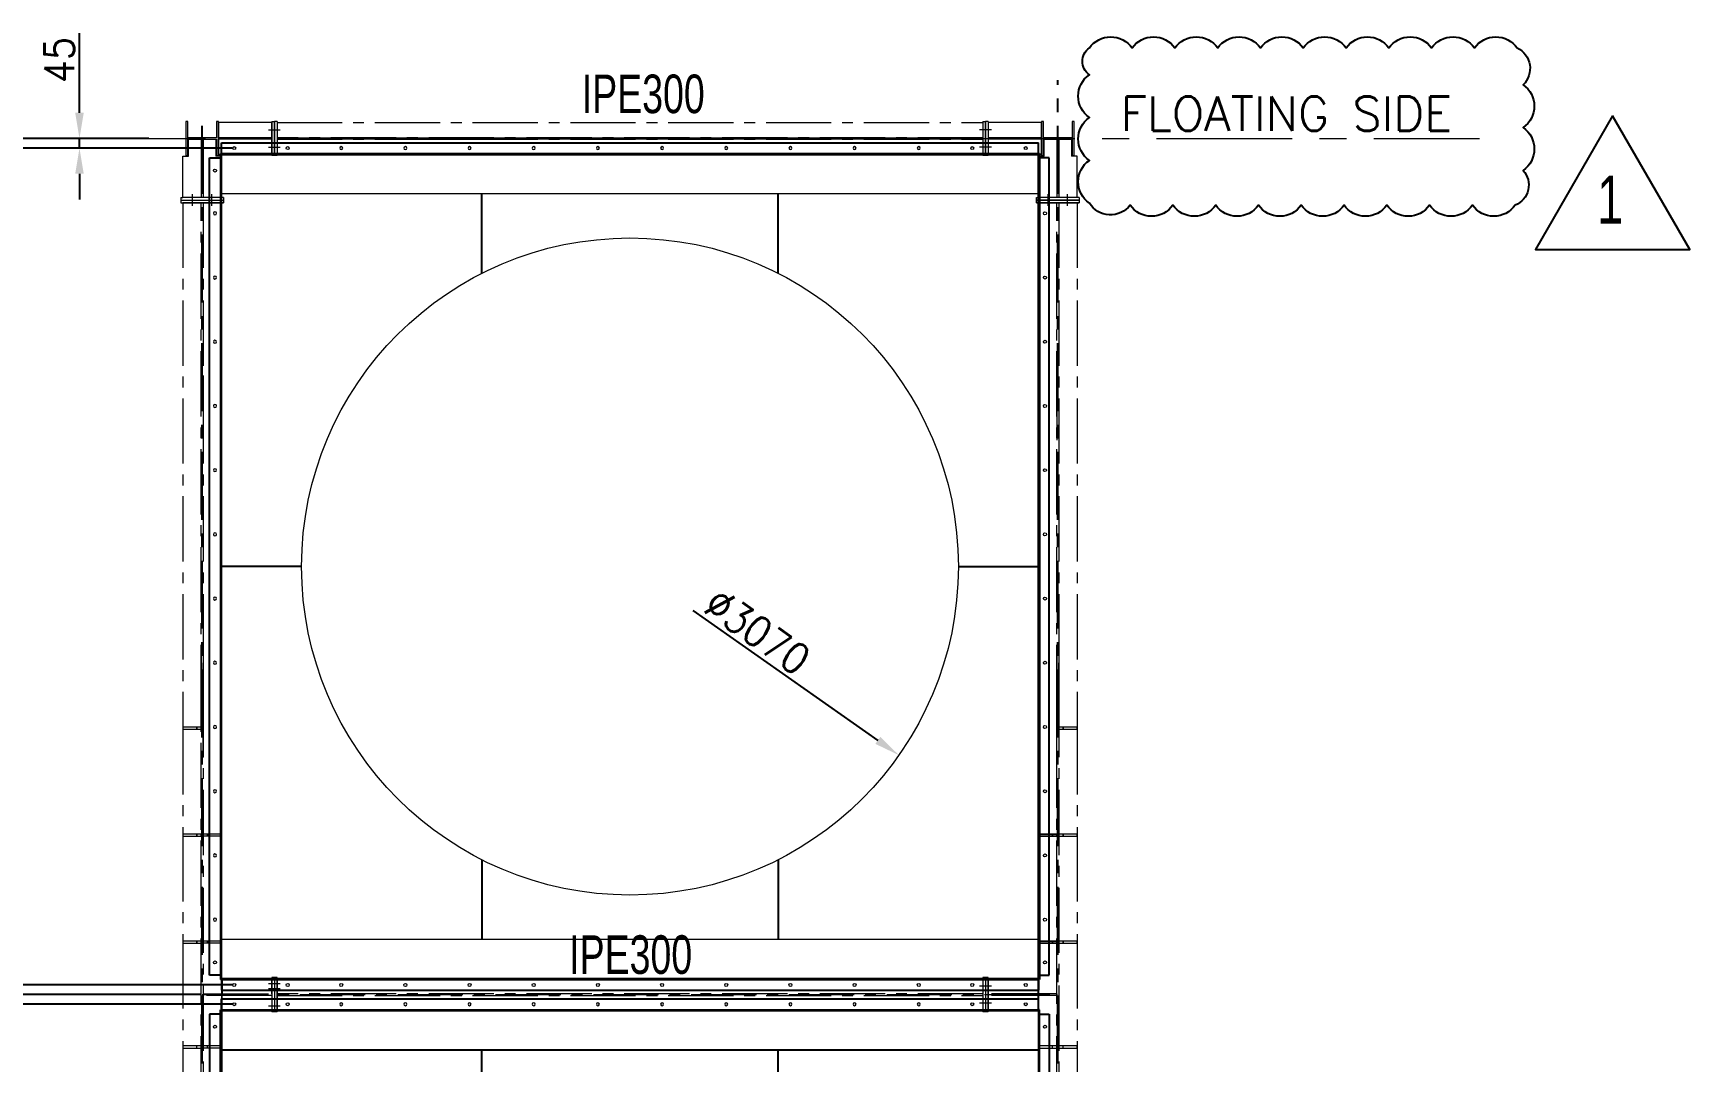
# Model space of a CAD drawing. Header units: millimetres. Extents: x 517777 to 536338, y -327622 to -292910.
# Drawn here: x 520065 to 523937, y -302596 to -300193 of the extents above; entities that cross this region are included whole.
import ezdxf
from ezdxf.enums import TextEntityAlignment as Align

# ---------------------------------------------------------------- set-up
doc = ezdxf.new("R2010")
doc.units = ezdxf.units.MM
for name, pattern in [('CENTER', [50.8, 31.75, -6.35, 6.35, -6.35]), ('CENTER2', [28.575, 19.05, -3.175, 3.175, -3.175]), ('XKITLINE00', [0]), ('XKITLINE04', [3, 0.5, -0.5, 0.5, -0.5, 0.5, -0.5])]:
    doc.linetypes.add(name, pattern=pattern)
for name, color, linetype in [('2', 3, 'CENTER'), ('CADRE', 5, 'Continuous'), ('center', 3, 'XKITLINE04'), ('CLOWD', 3, 'Continuous'), ('Comment', 1, 'Continuous')]:
    doc.layers.add(name, color=color, linetype=linetype)
for name, color, linetype, lineweight in [('Bolt', 7, 'Continuous', 0), ('Part', 2, 'Continuous', 0), ('PartMark', 3, 'Continuous', 0)]:
    doc.layers.add(name, color=color, linetype=linetype, lineweight=lineweight)
doc.styles.add('ARIAL_NARROW', font='ARIALN.TTF')
doc.styles.add('ROMANS', font='ROMANS.shx', dxfattribs={"width": 0.9})
doc.dimstyles.new('4', dxfattribs={"dimtxt": 70, "dimasz": 60, "dimexe": 3, "dimexo": 5, "dimgap": 12, "dimtad": 1, "dimdec": 0, "dimdsep": 46, "dimtxsty": 'ROMANS', "dimcen": 2.5, "dimclrd": 6, "dimclre": 6, "dimclrt": 2, "dimadec": 0, "dimazin": 0, "dimtfac": 1, "dimtdec": 0, "dimtmove": 0, "dimatfit": 3, "dimfxl": 1, "dimarcsym": 0})

# ---------------------------------------------------------------- blocks, each defined once
blk = doc.blocks.new('*D316')
at = {"layer": 'Comment', "color": 6, "lineweight": -2, "transparency": 16777216}
for p, q in [((520457.2, -302438.9), (519725, -302438.9)), ((519728, -304378.9), (519728, -302498.9)), ((520334.7, -304438.9), (519725, -304438.9))]:
    blk.add_line(p, q, dxfattribs=at)
at = {"layer": 'Comment', "color": 6, "transparency": 16777216}
for points in [[(519718, -302498.9), (519738, -302498.9), (519728, -302438.9)], [(519718, -304378.9), (519738, -304378.9), (519728, -304438.9)]]:
    blk.add_solid(points, dxfattribs=at)
at = {"layer": 'Defpoints', "color": 0, "transparency": 16777216}
for p in [(519728, -302438.9), (520462.2, -302438.9), (520339.7, -304438.9)]:
    blk.add_point(p, dxfattribs=at)
at = {"layer": 'Comment', "color": 2, "transparency": 16777216, "insert": (519681, -303438.9), "char_height": 70, "attachment_point": 5, "rotation": 90, "style": 'ROMANS'}
blk.add_mtext('4000', dxfattribs=at)
blk = doc.blocks.new('*D317')
at = {"layer": 'Comment', "color": 6, "lineweight": -2, "transparency": 16777216}
for p, q in [((520273.8, -300438.9), (519725, -300438.9)), ((519728, -302378.9), (519728, -300498.9)), ((520353.4, -302438.9), (519725, -302438.9))]:
    blk.add_line(p, q, dxfattribs=at)
at = {"layer": 'Comment', "color": 6, "transparency": 16777216}
for points in [[(519718, -300498.9), (519738, -300498.9), (519728, -300438.9)], [(519718, -302378.9), (519738, -302378.9), (519728, -302438.9)]]:
    blk.add_solid(points, dxfattribs=at)
at = {"layer": 'Defpoints', "color": 0, "transparency": 16777216}
for p in [(519728, -300438.9), (520278.8, -300438.9), (520358.4, -302438.9)]:
    blk.add_point(p, dxfattribs=at)
at = {"layer": 'Comment', "color": 2, "transparency": 16777216, "insert": (519681, -301438.9), "char_height": 70, "attachment_point": 5, "rotation": 90, "style": 'ROMANS'}
blk.add_mtext('4000', dxfattribs=at)
blk = doc.blocks.new('DSFS')
at = {"layer": 'Comment', "color": 0}
for p, q in [((486153.4, -305699.4), (486153.4, -305644.4)), ((486153.4, -305644.4), (489973.4, -305644.4)), ((489973.4, -305699.4), (489973.4, -305644.4)), ((486098.4, -309533.4), (486098.4, -305714.9)), ((486098.4, -305714.9), (486153.4, -305714.9)), ((486149.4, -305695.4), (486149.4, -309553.4)), ((486153.4, -309553.4), (486153.4, -305695.4)), ((486153.4, -305695.4), (489973.4, -305695.4)), ((486153.4, -305699.4), (489973.4, -305699.4)), ((489973.4, -309553.4), (489973.4, -305695.4)), ((490023.4, -305714.9), (489973.4, -305714.9)), ((489977.4, -305695.4), (489977.4, -309553.4)), ((490023.4, -309533.4), (490023.4, -305714.9)), ((487370.4, -306254.8), (487370.4, -305881.9)), ((488756.4, -306254.8), (488756.4, -305881.9)), ((486528.4, -307624.4), (486149.4, -307624.4)), ((489598.4, -307624.4), (489977.4, -307624.4)), ((487370.4, -308994.1), (487370.4, -309366.9)), ((488756.4, -308994.1), (488756.4, -309366.9)), ((486149.4, -309533.4), (486098.4, -309533.4)), ((486153.4, -309549.4), (489973.4, -309549.4)), ((486153.4, -309549.4), (486153.4, -309604.4)), ((489973.4, -309533.4), (490023.4, -309533.4)), ((489973.4, -309549.4), (489973.4, -309604.4)), ((486153.4, -309553.4), (486149.4, -309553.4)), ((486153.4, -309553.4), (489973.4, -309553.4)), ((486153.4, -309604.4), (489973.4, -309604.4)), ((489977.4, -309553.4), (489973.4, -309553.4)), ((486149.4, -313553.4), (486149.4, -309695.4)), ((486153.4, -309695.4), (486149.4, -309695.4)), ((486153.4, -309699.4), (486153.4, -309644.4)), ((486153.4, -309644.4), (489973.4, -309644.4)), ((486153.4, -309695.4), (486153.4, -313553.4)), ((486153.4, -309695.4), (489973.4, -309695.4)), ((486153.4, -309699.4), (489973.4, -309699.4)), ((489973.4, -309695.4), (489973.4, -313553.4)), ((489977.4, -309695.4), (489973.4, -309695.4)), ((489977.4, -313553.4), (489977.4, -309695.4)), ((486149.4, -309715.4), (486098.4, -309715.4)), ((486098.4, -309715.4), (486098.4, -313533.9)), ((489973.4, -309715.4), (490023.4, -309715.4)), ((490023.4, -309715.4), (490023.4, -313533.9)), ((486149.4, -309881.9), (489977.4, -309881.9)), ((487370.4, -310254.8), (487370.4, -309881.9)), ((488756.4, -310254.8), (488756.4, -309881.9)), ((486528.4, -311624.4), (486149.4, -311624.4)), ((489598.4, -311624.4), (489977.4, -311624.4)), ((487370.4, -312994.1), (487370.4, -313366.9)), ((488756.4, -312994.1), (488756.4, -313366.9)), ((486098.4, -313533.9), (486153.4, -313533.9)), ((486153.4, -313553.4), (486149.4, -313553.4)), ((486153.4, -313549.4), (489973.4, -313549.4)), ((486153.4, -313549.4), (486153.4, -313604.4)), ((486153.4, -313553.4), (489973.4, -313553.4)), ((490023.4, -313533.9), (489973.4, -313533.9)), ((489973.4, -313549.4), (489973.4, -313604.4)), ((486153.4, -313604.4), (489973.4, -313604.4))]:
    blk.add_line(p, q, dxfattribs=at)
at = {"layer": 'Part', "linetype": 'XKITLINE00', "lineweight": 0}
blk.add_line((486389.4, -309549.4), (486156.4, -309549.4), dxfattribs=at)
blk.add_line((486389.4, -309549.4), (486156.4, -309549.4), dxfattribs=at)
at = {"layer": 'Part', "color": 7, "linetype": 'ByBlock'}
for points in [[(489977.4, -305881.9), (489977.4, -309366.9), (486149.4, -309366.9), (486149.4, -305881.9)], [(489977.4, -313366.9), (489977.4, -309881.9), (486149.4, -309881.9), (486149.4, -313366.9)]]:
    blk.add_lwpolyline(points, close=True, dxfattribs=at)
for centre in [(488063.4, -307624.4), (488063.4, -311624.4)]:
    blk.add_circle(centre, 1535, dxfattribs=at)
blk = doc.blocks.new('*D320')
at = {"layer": 'Comment', "color": 6, "lineweight": -2, "transparency": 16777216}
blk.add_line((521606.7, -301542), (522039, -301845.1), dxfattribs=at)
at = {"layer": 'Comment', "color": 6, "transparency": 16777216}
blk.add_solid([(522044.8, -301836.9), (522033.3, -301853.2), (522088.2, -301879.5)], dxfattribs=at)
at = {"layer": 'Defpoints', "color": 0, "transparency": 16777216}
for p in [(520831.3, -300998.3), (522088.2, -301879.5)]:
    blk.add_point(p, dxfattribs=at)
at = {"layer": 'Comment', "color": 2, "transparency": 16777216, "insert": (521757.7, -301590.4), "char_height": 70, "attachment_point": 5, "rotation": 324.9671, "style": 'ROMANS'}
blk.add_mtext('∅3070', dxfattribs=at)
blk = doc.blocks.new('*U334')
at = {"layer": 'Part', "color": 7, "linetype": 'ByBlock'}
blk.add_circle((0, 0), 3.5, dxfattribs=at)
blk = doc.blocks.new('*U335')
at = {"layer": 'Part', "color": 0, "linetype": 'ByBlock', "lineweight": -2}
for p in [(0, 0), (150, 0), (300, 0), (450, 0), (600, 0), (750, 0), (900, 0), (1050, 0), (1200, 0), (1350, 0)]:
    blk.add_blockref('*U334', p, dxfattribs=at)
blk = doc.blocks.new('*U336')
at = {"layer": 'Part', "color": 7, "linetype": 'ByBlock'}
blk.add_circle((0, 0), 3.5, dxfattribs=at)
blk = doc.blocks.new('*U337')
at = {"layer": 'Part', "color": 0, "linetype": 'ByBlock', "lineweight": -2}
for p in [(0, 0), (150, 0), (300, 0), (450, 0), (600, 0), (750, 0), (900, 0), (1050, 0), (1200, 0), (1350, 0)]:
    blk.add_blockref('*U336', p, dxfattribs=at)
blk = doc.blocks.new('*U338')
at = {"layer": 'Part', "color": 7, "linetype": 'ByBlock'}
blk.add_circle((0, 0), 3.5, dxfattribs=at)
blk = doc.blocks.new('*U339')
at = {"layer": 'Part', "color": 0, "linetype": 'ByBlock', "lineweight": -2}
for p in [(0, 0), (150, 0), (300, 0), (450, 0), (600, 0), (750, 0), (900, 0), (1050, 0), (1200, 0), (1350, 0)]:
    blk.add_blockref('*U338', p, dxfattribs=at)
blk = doc.blocks.new('*U344')
at = {"layer": 'Part', "color": 7, "linetype": 'ByBlock'}
blk.add_circle((0, 0), 3.5, dxfattribs=at)
blk = doc.blocks.new('*U329')
at = {"layer": 'Part', "color": 0, "linetype": 'ByBlock', "lineweight": -2}
for p in [(0, 1650), (0, 1500), (0, 1350), (0, 1200), (0, 1050), (0, 900), (0, 750), (0, 600), (0, 450), (0, 300), (0, 150), (0, 0)]:
    blk.add_blockref('*U344', p, dxfattribs=at)
blk = doc.blocks.new('*U342')
at = {"layer": 'Part', "color": 7, "linetype": 'ByBlock'}
blk.add_circle((0, 0), 3.5, dxfattribs=at)
blk = doc.blocks.new('*U343')
at = {"layer": 'Part', "color": 0, "linetype": 'ByBlock', "lineweight": -2}
for p in [(0, 1650), (0, 1500), (0, 1350), (0, 1200), (0, 1050), (0, 900), (0, 750), (0, 600), (0, 450), (0, 300), (0, 150), (0, 0)]:
    blk.add_blockref('*U342', p, dxfattribs=at)
blk = doc.blocks.new('*D346')
at = {"layer": 'Comment', "color": 6, "lineweight": -2, "transparency": 16777216}
for p, q in [((520529.7, -302461.4), (519965.9, -302461.4)), ((519968.9, -304356.4), (519968.9, -302521.4)), ((520526.2, -304416.4), (519965.9, -304416.4))]:
    blk.add_line(p, q, dxfattribs=at)
at = {"layer": 'Comment', "color": 6, "transparency": 16777216}
for points in [[(519958.9, -302521.4), (519978.9, -302521.4), (519968.9, -302461.4)], [(519958.9, -304356.4), (519978.9, -304356.4), (519968.9, -304416.4)]]:
    blk.add_solid(points, dxfattribs=at)
at = {"layer": 'Defpoints', "color": 0, "transparency": 16777216}
for p in [(519968.9, -302461.4), (520534.7, -302461.4), (520531.2, -304416.4)]:
    blk.add_point(p, dxfattribs=at)
at = {"layer": 'Comment', "color": 2, "transparency": 16777216, "insert": (519921.9, -303438.9), "char_height": 70, "attachment_point": 5, "rotation": 90, "style": 'ROMANS'}
blk.add_mtext('HOLES TO HOLES DIM.=3910', dxfattribs=at)
blk = doc.blocks.new('*D347')
at = {"layer": 'Comment', "color": 6, "lineweight": -2, "transparency": 16777216}
for p, q in [((519968.9, -302356.4), (519968.9, -302296.4)), ((520529.7, -302416.4), (519965.9, -302416.4)), ((519968.9, -302461.4), (519968.9, -302416.4)), ((520529.7, -302461.4), (519965.9, -302461.4)), ((519968.9, -302521.4), (519968.9, -302581.4))]:
    blk.add_line(p, q, dxfattribs=at)
at = {"layer": 'Comment', "color": 6, "transparency": 16777216}
for points in [[(519958.9, -302356.4), (519978.9, -302356.4), (519968.9, -302416.4)], [(519958.9, -302521.4), (519978.9, -302521.4), (519968.9, -302461.4)]]:
    blk.add_solid(points, dxfattribs=at)
at = {"layer": 'Defpoints', "color": 0, "transparency": 16777216}
for p in [(519968.9, -302416.4), (520534.7, -302416.4), (520534.7, -302461.4)]:
    blk.add_point(p, dxfattribs=at)
at = {"layer": 'Comment', "color": 2, "transparency": 16777216, "insert": (519921.9, -302438.9), "char_height": 70, "attachment_point": 5, "rotation": 90, "style": 'ROMANS'}
blk.add_mtext('90', dxfattribs=at)
blk = doc.blocks.new('*D348')
at = {"layer": 'Comment', "color": 6, "lineweight": -2, "transparency": 16777216}
for p, q in [((520529.7, -300461.4), (519965.9, -300461.4)), ((519968.9, -302356.4), (519968.9, -300521.4)), ((520529.7, -302416.4), (519965.9, -302416.4))]:
    blk.add_line(p, q, dxfattribs=at)
at = {"layer": 'Comment', "color": 6, "transparency": 16777216}
for points in [[(519958.9, -300521.4), (519978.9, -300521.4), (519968.9, -300461.4)], [(519958.9, -302356.4), (519978.9, -302356.4), (519968.9, -302416.4)]]:
    blk.add_solid(points, dxfattribs=at)
at = {"layer": 'Defpoints', "color": 0, "transparency": 16777216}
for p in [(519968.9, -300461.4), (520534.7, -300461.4), (520534.7, -302416.4)]:
    blk.add_point(p, dxfattribs=at)
at = {"layer": 'Comment', "color": 2, "transparency": 16777216, "insert": (519921.9, -301438.9), "char_height": 70, "attachment_point": 5, "rotation": 90, "style": 'ROMANS'}
blk.add_mtext('HOLES TO HOLES DIM.=3910', dxfattribs=at)
blk = doc.blocks.new('*D349')
at = {"layer": 'Comment', "color": 6, "lineweight": -2, "transparency": 16777216}
for p, q in [((520173, -300378.9), (520173, -300192.9)), ((520335.1, -300438.9), (520170, -300438.9)), ((520173, -300461.4), (520173, -300438.9)), ((520529.7, -300461.4), (520170, -300461.4)), ((520173, -300521.4), (520173, -300581.4))]:
    blk.add_line(p, q, dxfattribs=at)
at = {"layer": 'Comment', "color": 6, "transparency": 16777216}
for points in [[(520163, -300378.9), (520183, -300378.9), (520173, -300438.9)], [(520163, -300521.4), (520183, -300521.4), (520173, -300461.4)]]:
    blk.add_solid(points, dxfattribs=at)
at = {"layer": 'Defpoints', "color": 0, "transparency": 16777216}
for p in [(520173, -300438.9), (520340.1, -300438.9), (520534.7, -300461.4)]:
    blk.add_point(p, dxfattribs=at)
at = {"layer": 'Comment', "color": 2, "transparency": 16777216, "insert": (520126, -300255.9), "char_height": 70, "attachment_point": 5, "rotation": 90, "style": 'ROMANS'}
blk.add_mtext('45', dxfattribs=at)

msp = doc.modelspace()

# ---------------------------------------------------------------- linework, layer by layer
at = {"color": 2}
msp.add_lwpolyline([(522533.38, -300227.5, -0.5205671), (522633.38, -300227.5, -0.5205671), (522733.38, -300227.5, -0.5205671), (522833.38, -300227.5, -0.5205671), (522933.38, -300227.5, -0.5205671), (523033.38, -300227.5, -0.5205671), (523133.38, -300227.5, -0.5205671), (523233.38, -300227.5, -0.5205671), (523333.38, -300227.5, -0.5205671), (523433.38, -300227.5, -0.5205671), (523533.38, -300227.5, -0.5205671), (523547.4, -300313.47, -0.5205671), (523547.4, -300413.47, -0.5205671), (523547.4, -300513.47, -0.5205671), (523528.67, -300594.74, -0.5205671), (523428.67, -300594.74, -0.5205671), (523328.67, -300594.74, -0.5205671), (523228.67, -300594.74, -0.5205671), (523128.67, -300594.74, -0.5205671), (523028.67, -300594.74, -0.5205671), (522928.67, -300594.74, -0.5205671), (522828.67, -300594.74, -0.5205671), (522728.67, -300594.74, -0.5205671), (522628.67, -300594.74, -0.5205671), (522533.38, -300590.03, -0.5205671), (522533.38, -300490.03, -0.5205671), (522533.38, -300390.03, -0.5205671), (522533.38, -300290.03, -0.5205671)], format="xyb", close=True, dxfattribs=at)
at = {"color": 2, "ltscale": 200}
msp.add_lwpolyline([(523756.56, -300385.92), (523576.12, -300698.44), (523937, -300698.44)], close=True, dxfattribs=at)
at = {"layer": '2', "color": 3, "ltscale": 5}
for p, q in [((522459.72, -305140.03), (522459.72, -300302.74)), ((520459.72, -305140.03), (520459.72, -300386.41))]:
    msp.add_line(p, q, dxfattribs=at)
at = {"layer": 'Bolt', "color": 3, "linetype": 'CENTER2', "lineweight": 0, "ltscale": 8}
for p, q in [((520614.97, -300418.92), (520642.47, -300418.92)), ((520614.97, -300418.92), (520642.47, -300418.92)), ((520614.97, -300418.92), (520642.47, -300418.92)), ((520614.97, -300418.92), (520642.47, -300418.92)), ((520614.97, -300418.92), (520642.47, -300418.92)), ((520614.97, -300418.92), (520642.47, -300418.92)), ((522304.47, -300418.92), (522276.97, -300418.92)), ((522304.47, -300418.92), (522276.97, -300418.92)), ((522304.47, -300418.92), (522276.97, -300418.92)), ((522304.47, -300418.92), (522276.97, -300418.92)), ((522304.47, -300418.92), (522276.97, -300418.92)), ((522304.47, -300418.92), (522276.97, -300418.92)), ((520614.97, -300458.92), (520642.47, -300458.92)), ((520614.97, -300458.92), (520642.47, -300458.92)), ((520614.97, -300458.92), (520642.47, -300458.92)), ((520614.97, -300458.92), (520642.47, -300458.92)), ((520614.97, -300458.92), (520642.47, -300458.92)), ((520614.97, -300458.92), (520642.47, -300458.92)), ((522304.47, -300458.92), (522276.97, -300458.92)), ((522304.47, -300458.92), (522276.97, -300458.92)), ((522304.47, -300458.92), (522276.97, -300458.92)), ((522304.47, -300458.92), (522276.97, -300458.92)), ((522304.47, -300458.92), (522276.97, -300458.92)), ((522304.47, -300458.92), (522276.97, -300458.92)), ((522304.47, -300458.92), (522276.97, -300458.92)), ((522304.47, -300458.92), (522276.97, -300458.92)), ((522304.47, -300458.92), (522276.97, -300458.92)), ((522304.47, -300458.92), (522276.97, -300458.92)), ((522304.47, -300458.92), (522276.97, -300458.92)), ((522304.47, -300458.92), (522276.97, -300458.92)), ((520437.22, -300596.67), (520437.22, -300569.17)), ((520437.22, -300596.67), (520437.22, -300569.17)), ((520437.22, -300596.67), (520437.22, -300569.17)), ((520482.22, -300596.67), (520482.22, -300569.17)), ((520482.22, -300596.67), (520482.22, -300569.17)), ((520482.22, -300596.67), (520482.22, -300569.17)), ((522437.22, -300596.67), (522437.22, -300569.17)), ((522437.22, -300596.67), (522437.22, -300569.17)), ((522437.22, -300596.67), (522437.22, -300569.17)), ((522437.22, -300596.67), (522437.22, -300569.17)), ((522437.22, -300596.67), (522437.22, -300569.17)), ((522437.22, -300596.67), (522437.22, -300569.17)), ((522482.22, -300596.67), (522482.22, -300569.17)), ((522482.22, -300596.67), (522482.22, -300569.17)), ((522482.22, -300596.67), (522482.22, -300569.17)), ((522482.22, -300596.67), (522482.22, -300569.17)), ((522482.22, -300596.67), (522482.22, -300569.17)), ((522482.22, -300596.67), (522482.22, -300569.17)), ((520614.97, -302412.92), (520642.47, -302412.92)), ((520614.97, -302412.92), (520642.47, -302412.92)), ((520614.97, -302412.92), (520642.47, -302412.92)), ((522304.47, -302418.92), (522276.97, -302418.92)), ((522304.47, -302418.92), (522276.97, -302418.92)), ((522304.47, -302418.92), (522276.97, -302418.92)), ((522304.47, -302418.92), (522276.97, -302418.92)), ((522304.47, -302418.92), (522276.97, -302418.92)), ((522304.47, -302418.92), (522276.97, -302418.92)), ((520614.97, -302424.92), (520642.47, -302424.92)), ((520614.97, -302424.92), (520642.47, -302424.92)), ((520614.97, -302424.92), (520642.47, -302424.92)), ((522304.47, -302458.92), (522276.97, -302458.92)), ((522304.47, -302458.92), (522276.97, -302458.92)), ((522304.47, -302458.92), (522276.97, -302458.92)), ((520614.97, -302464.92), (520642.47, -302464.92)), ((520614.97, -302464.92), (520642.47, -302464.92)), ((520614.97, -302464.92), (520642.47, -302464.92))]:
    msp.add_line(p, q, dxfattribs=at)
at = {"layer": 'center', "linetype": 'CENTER', "lineweight": 13, "ltscale": 10}
msp.add_line((519642.02, -300438.92), (523445.1, -300438.92), dxfattribs=at)
at = {"layer": 'center', "color": 3, "linetype": 'CENTER2', "lineweight": 13, "ltscale": 8}
msp.add_line((520459.72, -302438.92), (522459.72, -302438.92), dxfattribs=at)
at = {"layer": 'Comment', "color": 3, "linetype": 'CENTER2', "ltscale": 8}
for p, q in [((520504.72, -300474.42), (520502.72, -300474.42)), ((522414.72, -300474.42), (522416.72, -300474.42)), ((522414.72, -302476.42), (522414.72, -302448.92))]:
    msp.add_line(p, q, dxfattribs=at)
at = {"layer": 'Part', "color": 3, "linetype": 'CENTER2', "lineweight": 0, "ltscale": 8}
for p, q in [((520426.22, -300398.92), (520421.72, -300398.92)), ((520421.72, -300398.92), (520421.72, -300478.92)), ((520426.22, -300437.42), (520426.22, -300398.92)), ((520493.22, -300398.92), (520493.22, -300437.42)), ((520497.72, -300398.92), (520493.22, -300398.92)), ((520497.72, -300478.92), (520497.72, -300398.92)), ((520497.72, -300401.42), (520497.72, -300476.42)), ((520622.72, -300401.42), (520497.72, -300401.42)), ((520622.72, -300398.92), (520622.72, -300401.42)), ((520622.72, -300398.92), (520628.72, -300398.92)), ((520622.72, -300401.42), (520622.72, -300476.42)), ((520622.72, -300476.42), (520622.72, -300401.42)), ((520634.72, -300398.92), (520628.72, -300398.92)), ((520628.72, -300478.92), (520628.72, -300398.92)), ((520628.72, -300398.92), (520628.72, -300478.92)), ((520634.72, -300398.92), (520634.72, -300478.92)), ((520634.72, -300398.92), (520634.72, -300401.42)), ((520634.72, -300401.42), (522284.72, -300401.42)), ((520634.72, -300401.42), (520634.72, -300476.42)), ((522284.72, -300398.92), (522284.72, -300401.42)), ((522284.72, -300398.92), (522290.72, -300398.92)), ((522284.72, -300401.42), (522284.72, -300476.42)), ((522296.72, -300398.92), (522290.72, -300398.92)), ((522290.72, -300478.92), (522290.72, -300398.92)), ((522290.72, -300398.92), (522290.72, -300478.92)), ((522296.72, -300398.92), (522296.72, -300401.42)), ((522296.72, -300401.42), (522296.72, -300476.42)), ((522421.72, -300401.42), (522296.72, -300401.42)), ((522296.72, -300401.42), (522296.72, -300476.42)), ((522426.22, -300398.92), (522421.72, -300398.92)), ((522421.72, -300398.92), (522421.72, -300478.92)), ((522421.72, -300476.42), (522421.72, -300401.42)), ((522426.22, -300437.42), (522426.22, -300398.92)), ((522493.22, -300398.92), (522493.22, -300437.42)), ((522497.72, -300398.92), (522493.22, -300398.92)), ((522497.72, -300478.92), (522497.72, -300398.92)), ((520493.22, -300437.42), (520426.22, -300437.42)), ((520426.22, -300478.92), (520426.22, -300440.42)), ((520426.22, -300440.42), (520493.22, -300440.42)), ((520427.72, -300480.42), (520427.72, -300440.42)), ((520427.72, -300440.42), (520491.72, -300440.42)), ((520457.22, -300440.42), (520457.22, -300576.92)), ((520462.22, -300440.42), (520462.22, -300576.92)), ((520491.72, -300440.42), (520491.72, -300480.42)), ((520493.22, -300440.42), (520493.22, -300478.92)), ((520622.72, -300437.15), (520497.72, -300437.15)), ((520622.72, -300440.7), (520497.72, -300440.7)), ((522284.72, -300437.15), (520634.72, -300437.15)), ((520634.72, -300437.15), (522284.72, -300437.15)), ((520634.72, -300440.7), (522284.72, -300440.7)), ((522284.72, -300440.7), (520634.72, -300440.7)), ((521014.56, -300440.7), (521165.37, -300440.7)), ((522421.72, -300437.15), (522296.72, -300437.15)), ((522421.72, -300440.7), (522296.72, -300440.7)), ((522493.22, -300437.42), (522426.22, -300437.42)), ((522426.22, -300478.92), (522426.22, -300440.42)), ((522426.22, -300440.42), (522493.22, -300440.42)), ((522427.72, -300480.42), (522427.72, -300440.42)), ((522427.72, -300440.42), (522491.72, -300440.42)), ((522457.22, -300440.42), (522457.22, -300576.92)), ((522462.22, -300440.42), (522462.22, -300576.92)), ((522491.72, -300440.42), (522491.72, -300480.42)), ((522493.22, -300440.42), (522493.22, -300478.92)), ((520414.72, -300576.92), (520414.72, -300480.42)), ((520414.72, -300480.42), (520427.72, -300480.42)), ((520421.72, -300478.92), (520426.22, -300478.92)), ((520504.72, -300480.42), (520491.72, -300480.42)), ((520493.22, -300478.92), (520497.72, -300478.92)), ((520497.72, -300476.42), (520622.72, -300476.42)), ((520504.72, -300576.92), (520504.72, -300480.42)), ((520622.72, -300478.92), (520622.72, -300476.42)), ((520628.72, -300478.92), (520622.72, -300478.92)), ((520628.72, -300476.42), (522284.72, -300476.42)), ((520634.72, -300478.92), (520628.72, -300478.92)), ((521014.56, -300476.42), (520634.72, -300476.42)), ((520634.72, -300476.42), (520634.72, -300478.92)), ((521129.65, -300476.42), (521014.56, -300476.42)), ((521129.65, -300476.42), (521014.56, -300476.42)), ((521789.79, -300476.42), (521129.65, -300476.42)), ((521789.79, -300476.42), (521129.65, -300476.42)), ((522284.72, -300476.42), (521904.88, -300476.42)), ((522284.72, -300476.42), (521904.88, -300476.42)), ((522284.72, -300478.92), (522284.72, -300476.42)), ((522284.72, -300478.92), (522284.72, -300476.42)), ((522290.72, -300478.92), (522284.72, -300478.92)), ((522290.72, -300478.92), (522284.72, -300478.92)), ((522296.72, -300478.92), (522290.72, -300478.92)), ((522296.72, -300478.92), (522290.72, -300478.92)), ((522296.72, -300476.42), (522421.72, -300476.42)), ((522296.72, -300476.42), (522296.72, -300478.92)), ((522296.72, -300476.42), (522296.72, -300478.92)), ((522414.72, -300576.92), (522414.72, -300480.42)), ((522414.72, -300480.42), (522427.72, -300480.42)), ((522421.72, -300478.92), (522426.22, -300478.92)), ((522504.72, -300480.42), (522491.72, -300480.42)), ((522493.22, -300478.92), (522497.72, -300478.92)), ((522504.72, -300576.92), (522504.72, -300480.42)), ((520409.72, -300576.92), (520414.72, -300576.92)), ((520409.72, -300576.92), (520409.72, -300582.92)), ((520409.72, -300582.92), (520509.72, -300582.92)), ((520409.72, -300582.92), (520509.72, -300582.92)), ((520409.72, -300582.92), (520409.72, -300588.92)), ((520409.72, -300588.92), (520414.72, -300588.92)), ((520504.72, -300576.92), (520414.72, -300576.92)), ((520504.72, -300576.92), (520414.72, -300576.92)), ((520414.72, -300588.92), (520414.72, -301813.9)), ((520504.72, -300588.92), (520414.72, -300588.92)), ((520457.22, -304288.92), (520457.22, -300588.92)), ((520462.22, -300588.92), (520462.22, -304288.92)), ((520509.72, -300576.92), (520504.72, -300576.92)), ((520504.72, -300588.92), (520504.72, -300993.03)), ((520504.72, -300588.92), (520504.72, -302063.9)), ((520504.72, -300993.03), (520504.72, -300588.92)), ((520509.72, -300588.92), (520504.72, -300588.92)), ((520509.72, -300576.92), (520509.72, -300582.92)), ((520509.72, -300582.92), (520509.72, -300588.92)), ((522409.72, -300582.92), (522409.72, -300576.92)), ((522409.72, -300576.92), (522414.72, -300576.92)), ((522409.72, -300582.92), (522409.72, -300576.92)), ((522409.72, -300588.92), (522409.72, -300582.92)), ((522409.72, -300582.92), (522509.72, -300582.92)), ((522509.72, -300582.92), (522409.72, -300582.92)), ((522409.72, -300588.92), (522409.72, -300582.92)), ((522414.72, -300588.92), (522409.72, -300588.92)), ((522504.72, -300576.92), (522414.72, -300576.92)), ((522504.72, -300576.92), (522414.72, -300576.92)), ((522414.72, -300588.92), (522414.72, -300993.03)), ((522414.72, -300588.92), (522414.72, -302063.9)), ((522414.72, -300993.03), (522414.72, -300588.92)), ((522504.72, -300588.92), (522414.72, -300588.92)), ((522457.22, -304288.92), (522457.22, -300588.92)), ((522462.22, -300588.92), (522462.22, -304288.92)), ((522509.72, -300576.92), (522504.72, -300576.92)), ((522504.72, -300588.92), (522504.72, -301813.9)), ((522509.72, -300588.92), (522504.72, -300588.92)), ((522509.72, -300576.92), (522509.72, -300582.92)), ((522509.72, -300582.92), (522509.72, -300588.92)), ((520462.22, -300993.03), (520462.22, -301143.85)), ((520462.22, -300993.03), (520462.22, -301143.85)), ((520504.72, -301101.35), (520504.72, -300993.03)), ((522414.72, -301101.35), (522414.72, -300993.03)), ((522457.22, -300993.03), (522457.22, -301143.85)), ((520504.72, -301776.5), (520504.72, -301101.35)), ((522414.72, -301101.35), (522414.72, -301776.5)), ((522414.72, -301776.5), (522414.72, -301101.35)), ((520457.22, -301816.4), (520457.22, -301644.12)), ((520457.22, -301644.12), (520462.22, -301644.12)), ((520462.22, -301644.12), (520457.22, -301644.12)), ((520457.22, -301644.12), (520457.22, -301816.4)), ((520462.22, -301644.12), (520462.22, -301816.4)), ((520462.22, -301816.4), (520462.22, -301644.12)), ((522457.22, -301816.4), (522457.22, -301644.12)), ((522457.22, -301644.12), (522462.22, -301644.12)), ((522462.22, -301644.12), (522457.22, -301644.12)), ((522457.22, -301644.12), (522457.22, -301816.4)), ((522462.22, -301644.12), (522462.22, -301816.4)), ((522462.22, -301816.4), (522462.22, -301644.12)), ((520457.22, -301719.62), (520462.22, -301719.62)), ((520457.22, -301719.62), (520462.22, -301719.62)), ((522457.22, -301719.62), (522462.22, -301719.62)), ((522457.22, -301719.62), (522462.22, -301719.62)), ((520462.22, -301884.81), (520462.22, -301734)), ((520462.22, -301884.81), (520462.22, -301734)), ((522457.22, -301884.81), (522457.22, -301734)), ((520504.72, -301884.81), (520504.72, -301776.5)), ((520414.72, -301813.9), (520414.72, -301818.9)), ((520457.22, -301813.9), (520414.72, -301813.9)), ((520414.72, -301813.9), (520414.72, -301818.9)), ((520414.72, -301818.9), (520414.72, -302063.9)), ((520414.72, -301818.9), (520457.22, -301818.9)), ((520447.22, -301818.9), (520447.22, -301813.9)), ((520447.22, -301813.9), (520447.22, -301818.9)), ((520457.22, -301813.9), (520457.22, -301818.9)), ((520457.22, -301818.9), (520457.22, -301813.9)), ((520462.22, -301816.4), (520457.22, -301816.4)), ((520457.22, -301816.4), (520462.22, -301816.4)), ((522462.22, -301816.4), (522457.22, -301816.4)), ((522457.22, -301816.4), (522462.22, -301816.4)), ((522504.72, -301813.9), (522462.22, -301813.9)), ((522462.22, -301813.9), (522462.22, -301818.9)), ((522462.22, -301818.9), (522462.22, -301813.9)), ((522462.22, -301818.9), (522504.72, -301818.9)), ((522472.22, -301818.9), (522472.22, -301813.9)), ((522472.22, -301813.9), (522472.22, -301818.9)), ((522504.72, -301813.9), (522504.72, -301818.9)), ((522504.72, -301818.9), (522504.72, -301813.9)), ((522504.72, -301818.9), (522504.72, -302063.9)), ((520504.72, -301884.81), (520504.72, -302063.9)), ((520504.72, -302063.9), (520504.72, -301884.81)), ((522414.72, -302063.9), (522414.72, -301884.81)), ((520414.72, -302063.9), (520414.72, -302068.9)), ((520457.22, -302063.9), (520414.72, -302063.9)), ((520414.72, -302063.9), (520414.72, -302068.9)), ((520414.72, -302068.9), (520414.72, -302313.9)), ((520414.72, -302068.9), (520457.22, -302068.9)), ((520447.22, -302068.9), (520447.22, -302063.9)), ((520447.22, -302063.9), (520447.22, -302068.9)), ((520457.22, -302063.9), (520457.22, -302068.9)), ((520457.22, -302068.9), (520457.22, -302063.9)), ((520504.72, -302063.9), (520462.22, -302063.9)), ((520462.22, -302063.9), (520462.22, -302068.9)), ((520504.72, -302063.9), (520462.22, -302063.9)), ((520462.22, -302068.9), (520462.22, -302063.9)), ((520504.72, -302068.9), (520462.22, -302068.9)), ((520504.72, -302068.9), (520462.22, -302068.9)), ((520472.22, -302068.9), (520472.22, -302063.9)), ((520472.22, -302063.9), (520472.22, -302068.9)), ((520504.72, -302063.9), (520504.72, -302068.9)), ((520504.72, -302063.9), (520504.72, -302068.9)), ((520504.72, -302068.9), (520504.72, -302063.9)), ((520504.72, -302068.9), (520504.72, -302063.9)), ((520504.72, -302068.9), (520504.72, -302313.9)), ((520504.72, -302313.9), (520504.72, -302068.9)), ((522414.72, -302063.9), (522414.72, -302068.9)), ((522457.22, -302063.9), (522414.72, -302063.9)), ((522414.72, -302063.9), (522414.72, -302068.9)), ((522414.72, -302068.9), (522414.72, -302063.9)), ((522414.72, -302063.9), (522457.22, -302063.9)), ((522414.72, -302068.9), (522414.72, -302063.9)), ((522414.72, -302068.9), (522414.72, -302313.9)), ((522414.72, -302068.9), (522457.22, -302068.9)), ((522414.72, -302313.9), (522414.72, -302068.9)), ((522457.22, -302068.9), (522414.72, -302068.9)), ((522447.22, -302068.9), (522447.22, -302063.9)), ((522447.22, -302063.9), (522447.22, -302068.9)), ((522457.22, -302068.9), (522457.22, -302063.9)), ((522457.22, -302063.9), (522457.22, -302068.9)), ((522504.72, -302063.9), (522462.22, -302063.9)), ((522462.22, -302063.9), (522462.22, -302068.9)), ((522462.22, -302068.9), (522462.22, -302063.9)), ((522462.22, -302068.9), (522504.72, -302068.9)), ((522472.22, -302068.9), (522472.22, -302063.9)), ((522472.22, -302063.9), (522472.22, -302068.9)), ((522504.72, -302063.9), (522504.72, -302068.9)), ((522504.72, -302068.9), (522504.72, -302063.9)), ((522504.72, -302068.9), (522504.72, -302313.9)), ((520414.72, -302313.9), (520414.72, -302318.9)), ((520457.22, -302313.9), (520414.72, -302313.9)), ((520414.72, -302313.9), (520414.72, -302318.9)), ((520414.72, -302318.9), (520414.72, -302558.94)), ((520414.72, -302318.9), (520457.22, -302318.9)), ((520447.22, -302318.9), (520447.22, -302313.9)), ((520447.22, -302313.9), (520447.22, -302318.9)), ((520457.22, -302313.9), (520457.22, -302318.9)), ((520457.22, -302318.9), (520457.22, -302313.9)), ((520504.72, -302313.9), (520462.22, -302313.9)), ((520462.22, -302313.9), (520462.22, -302318.9)), ((520504.72, -302313.9), (520462.22, -302313.9)), ((520462.22, -302318.9), (520462.22, -302313.9)), ((520504.72, -302318.9), (520462.22, -302318.9)), ((520504.72, -302318.9), (520462.22, -302318.9)), ((520472.22, -302318.9), (520472.22, -302313.9)), ((520472.22, -302313.9), (520472.22, -302318.9)), ((520504.72, -302313.9), (520504.72, -302318.9)), ((520504.72, -302313.9), (520504.72, -302318.9)), ((520504.72, -302318.9), (520504.72, -302313.9)), ((520504.72, -302318.9), (520504.72, -302313.9)), ((520504.72, -302318.9), (520504.72, -302437.15)), ((522414.72, -302313.9), (522414.72, -302318.9)), ((522457.22, -302313.9), (522414.72, -302313.9)), ((522414.72, -302313.9), (522414.72, -302318.9)), ((522414.72, -302318.9), (522414.72, -302313.9)), ((522414.72, -302313.9), (522457.22, -302313.9)), ((522414.72, -302318.9), (522414.72, -302313.9)), ((522414.72, -302318.9), (522414.72, -302437.15)), ((522414.72, -302318.9), (522457.22, -302318.9)), ((522457.22, -302318.9), (522414.72, -302318.9)), ((522447.22, -302318.9), (522447.22, -302313.9)), ((522447.22, -302313.9), (522447.22, -302318.9)), ((522457.22, -302318.9), (522457.22, -302313.9)), ((522457.22, -302313.9), (522457.22, -302318.9)), ((522504.72, -302313.9), (522462.22, -302313.9)), ((522462.22, -302313.9), (522462.22, -302318.9)), ((522462.22, -302318.9), (522462.22, -302313.9)), ((522462.22, -302318.9), (522504.72, -302318.9)), ((522472.22, -302318.9), (522472.22, -302313.9)), ((522472.22, -302313.9), (522472.22, -302318.9)), ((522504.72, -302313.9), (522504.72, -302318.9)), ((522504.72, -302318.9), (522504.72, -302313.9)), ((522504.72, -302318.9), (522504.72, -302558.94)), ((520506.22, -302401.42), (520506.22, -302437.15)), ((520628.72, -302398.92), (520622.72, -302398.92)), ((520622.72, -302398.92), (520622.72, -302478.92)), ((520628.72, -302398.92), (520622.72, -302398.92)), ((520622.72, -302437.15), (520622.72, -302401.42)), ((520628.72, -302398.92), (520628.72, -302478.92)), ((520634.72, -302398.92), (520628.72, -302398.92)), ((520628.72, -302398.92), (520628.72, -302478.92)), ((520634.72, -302398.92), (520628.72, -302398.92)), ((520634.72, -302478.92), (520634.72, -302398.92)), ((522284.72, -302401.42), (520634.72, -302401.42)), ((520634.72, -302401.42), (520634.72, -302437.15)), ((520634.72, -302401.42), (521014.56, -302401.42)), ((521129.65, -302401.42), (521014.56, -302401.42)), ((521129.65, -302401.42), (521014.56, -302401.42)), ((521789.79, -302401.42), (521129.65, -302401.42)), ((522284.72, -302401.42), (521904.88, -302401.42)), ((522290.72, -302398.92), (522284.72, -302398.92)), ((522284.72, -302398.92), (522284.72, -302478.92)), ((522290.72, -302398.92), (522284.72, -302398.92)), ((522284.72, -302401.42), (522284.72, -302437.15)), ((522296.72, -302398.92), (522290.72, -302398.92)), ((522290.72, -302398.92), (522290.72, -302478.92)), ((522290.72, -302398.92), (522290.72, -302478.92)), ((522296.72, -302398.92), (522290.72, -302398.92)), ((522296.72, -302478.92), (522296.72, -302398.92)), ((522413.22, -302401.42), (522296.72, -302401.42)), ((522296.72, -302401.42), (522296.72, -302437.15)), ((522413.22, -302401.42), (522296.72, -302401.42)), ((522413.22, -302401.42), (522413.22, -302437.15)), ((520462.22, -302437.15), (520622.72, -302437.15)), ((520462.22, -302437.15), (520462.22, -302440.7)), ((520622.72, -302440.7), (520462.22, -302440.7)), ((520504.72, -302437.15), (520504.72, -302440.7)), ((520504.72, -302440.7), (520504.72, -302558.94)), ((520506.22, -302437.15), (520506.22, -302440.7)), ((520506.22, -302476.42), (520506.22, -302440.7)), ((520622.72, -302437.15), (520622.72, -302440.7)), ((520622.72, -302440.7), (520622.72, -302476.42)), ((520634.72, -302437.15), (520634.72, -302440.7)), ((522284.72, -302437.15), (520634.72, -302437.15)), ((520634.72, -302440.7), (522284.72, -302440.7)), ((520634.72, -302440.7), (520634.72, -302476.42)), ((522284.72, -302437.15), (522284.72, -302440.7)), ((522284.72, -302440.7), (522284.72, -302476.42)), ((522296.72, -302437.15), (522296.72, -302440.7)), ((522457.22, -302437.15), (522296.72, -302437.15)), ((522457.22, -302440.7), (522296.72, -302440.7)), ((522296.72, -302440.7), (522296.72, -302476.42)), ((522413.22, -302437.15), (522413.22, -302440.7)), ((522413.22, -302440.7), (522413.22, -302476.42)), ((522414.72, -302437.15), (522414.72, -302440.7)), ((522414.72, -302440.7), (522414.72, -302558.94)), ((522457.22, -302437.15), (522457.22, -302440.7)), ((520622.72, -302476.42), (520506.22, -302476.42)), ((520628.72, -302478.92), (520622.72, -302478.92)), ((520634.72, -302478.92), (520628.72, -302478.92)), ((520634.72, -302476.42), (521014.56, -302476.42)), ((521129.65, -302476.42), (521014.56, -302476.42)), ((521129.65, -302476.42), (521014.56, -302476.42)), ((521789.79, -302476.42), (521129.65, -302476.42)), ((522284.72, -302476.42), (521789.79, -302476.42)), ((522290.72, -302478.92), (522284.72, -302478.92)), ((522296.72, -302478.92), (522290.72, -302478.92)), ((522413.22, -302476.42), (522296.72, -302476.42)), ((520414.72, -302558.94), (520414.72, -302563.94)), ((520457.22, -302558.94), (520414.72, -302558.94)), ((520414.72, -302558.94), (520414.72, -302563.94)), ((520414.72, -302563.94), (520414.72, -302808.94)), ((520414.72, -302563.94), (520457.22, -302563.94)), ((520447.22, -302563.94), (520447.22, -302558.94)), ((520457.22, -302558.94), (520457.22, -302563.94)), ((520504.72, -302558.94), (520462.22, -302558.94)), ((520462.22, -302558.94), (520462.22, -302563.94)), ((520504.72, -302563.94), (520462.22, -302563.94)), ((520472.22, -302563.94), (520472.22, -302558.94)), ((520504.72, -302558.94), (520504.72, -302563.94)), ((520504.72, -302558.94), (520504.72, -302563.94)), ((520504.72, -302563.94), (520504.72, -302808.94)), ((522414.72, -302558.94), (522414.72, -302563.94)), ((522457.22, -302558.94), (522414.72, -302558.94)), ((522414.72, -302558.94), (522414.72, -302563.94)), ((522414.72, -302563.94), (522414.72, -302808.94)), ((522414.72, -302563.94), (522457.22, -302563.94)), ((522447.22, -302563.94), (522447.22, -302558.94)), ((522457.22, -302563.94), (522457.22, -302558.94)), ((522504.72, -302558.94), (522462.22, -302558.94)), ((522462.22, -302558.94), (522462.22, -302563.94)), ((522462.22, -302563.94), (522504.72, -302563.94)), ((522472.22, -302563.94), (522472.22, -302558.94)), ((522504.72, -302558.94), (522504.72, -302563.94)), ((522504.72, -302563.94), (522504.72, -302558.94)), ((522504.72, -302563.94), (522504.72, -302808.94))]:
    msp.add_line(p, q, dxfattribs=at)
at = {"layer": 'Part', "color": 3, "linetype": 'CENTER2', "ltscale": 8}
for p, q in [((522284.72, -300398.92), (522284.72, -300478.92)), ((520409.72, -300588.92), (520509.72, -300588.92)), ((522409.72, -300588.92), (522509.72, -300588.92))]:
    msp.add_line(p, q, dxfattribs=at)
at = {"layer": 'Part', "color": 7, "linetype": 'ByBlock'}
for centre in [(520534.72, -300461.42), (520659.72, -300461.42), (522259.72, -300461.42), (522384.72, -300461.42), (520489.72, -300513.8), (520489.72, -302363.8), (522429.72, -302363.8), (520534.72, -302416.42), (520659.72, -302416.42), (522259.72, -302416.42), (522384.72, -302416.42), (520534.72, -302461.42), (520659.72, -302461.42), (522259.72, -302461.42), (522384.72, -302461.42), (520489.72, -302514.05), (522429.72, -302514.05)]:
    msp.add_circle(centre, 3.5, dxfattribs=at)

# ---------------------------------------------------------------- block references
at = {"layer": 'Comment', "color": 0, "xscale": 0.5, "yscale": 0.5, "zscale": 0.5}
msp.add_blockref('DSFS', (277428.01, -147626.71), dxfattribs=at)
at = {"layer": 'Part', "color": 7, "linetype": 'ByBlock', "extrusion": (0, 0, -1), "zscale": -1, "rotation": 180}
for name, p in [('*U337', (-520784.72, -300461.42)), ('*U329', (-520489.72, -300613.8)), ('*U335', (-520784.72, -302461.42))]:
    msp.add_blockref(name, p, dxfattribs=at)
at = {"layer": 'Part', "color": 7, "linetype": 'ByBlock', "rotation": 180}
msp.add_blockref('*U343', (522429.72, -300613.8), dxfattribs=at)
at = {"layer": 'Part', "color": 7, "linetype": 'ByBlock'}
msp.add_blockref('*U339', (520784.72, -302416.42), dxfattribs=at)

# ---------------------------------------------------------------- texts
at = {"layer": 'CADRE', "color": 2, "style": 'ROMANS'}
msp.add_text('FLOATING SIDE', height=80, dxfattribs=at).set_placement((522993.8, -300380.8, -0.03), align=Align.MIDDLE)
at = {"layer": 'CLOWD', "style": 'ARIAL_NARROW', "width": 0.85}
msp.add_text('1', height=112.5, dxfattribs=at).set_placement((523720.44, -300638.06))
at = {"layer": 'PartMark', "color": 3, "linetype": 'CENTER2', "ltscale": 8, "style": 'ARIAL_NARROW', "width": 0.85}
for p in [(521347.03, -300379.72), (521317.65, -302390.43)]:
    msp.add_text('IPE300', height=90, dxfattribs=at).set_placement(p)

# ---------------------------------------------------------------- dimensions: what is measured, and where the dimension line sits
at = {"layer": 'Comment', "color": 0}
for base, p1, p2, override, picture, middle in [((520172.97, -300438.92), (520534.72, -300461.42), (520340.07, -300438.92), {"dimlfac": 2}, '*D349', (520172.97, -300255.92)), ((519968.9, -302416.42), (520534.72, -302461.42), (520534.72, -302416.42), {"dimlfac": 2, "dimtmove": 1}, '*D347', (519968.9, -302438.92))]:
    dim = msp.add_linear_dim(base=base, p1=p1, p2=p2, angle=90, dimstyle='4', override=override, dxfattribs=at)
    dim.commit()
    dim.dimension.update_dxf_attribs({"geometry": picture, "text_midpoint": middle, "dimtype": 160})
for base, p1, p2, picture, middle in [((519727.95, -300438.92), (520358.41, -302438.92), (520278.76, -300438.92), '*D317', (519680.95, -301438.92)), ((519727.95, -302438.92), (520339.72, -304438.92), (520462.22, -302438.92), '*D316', (519680.95, -303438.92))]:
    dim = msp.add_linear_dim(base=base, p1=p1, p2=p2, angle=90, dimstyle='4', override={"dimlfac": 2}, dxfattribs=at)
    dim.commit()
    dim.dimension.update_dxf_attribs({"geometry": picture, "text_midpoint": middle})
for base, p1, p2, override, picture, middle in [((519968.9, -300461.42), (520534.72, -302416.42), (520534.72, -300461.42), {"dimlfac": 2, "dimtmove": 1}, '*D348', (519921.9, -301438.92)), ((519968.9, -302461.42), (520531.22, -304416.42), (520534.72, -302461.42), {"dimlfac": 2}, '*D346', (519921.9, -303438.92))]:
    dim = msp.add_linear_dim(base=base, p1=p1, p2=p2, angle=90, text='HOLES TO HOLES DIM.=<>', dimstyle='4', override=override, dxfattribs=at)
    dim.commit()
    dim.dimension.update_dxf_attribs({"geometry": picture, "text_midpoint": middle})
dim = msp.add_diameter_dim_2p(p1=(520831.27, -300998.34), p2=(522088.17, -301879.5), dimstyle='4', override={"dimlfac": 2}, dxfattribs=at)
dim.commit()
dim.dimension.update_dxf_attribs({"geometry": '*D320', "text_midpoint": (521730.75, -301628.93), "dimtype": 163})

doc.saveas('drawing.dxf')
